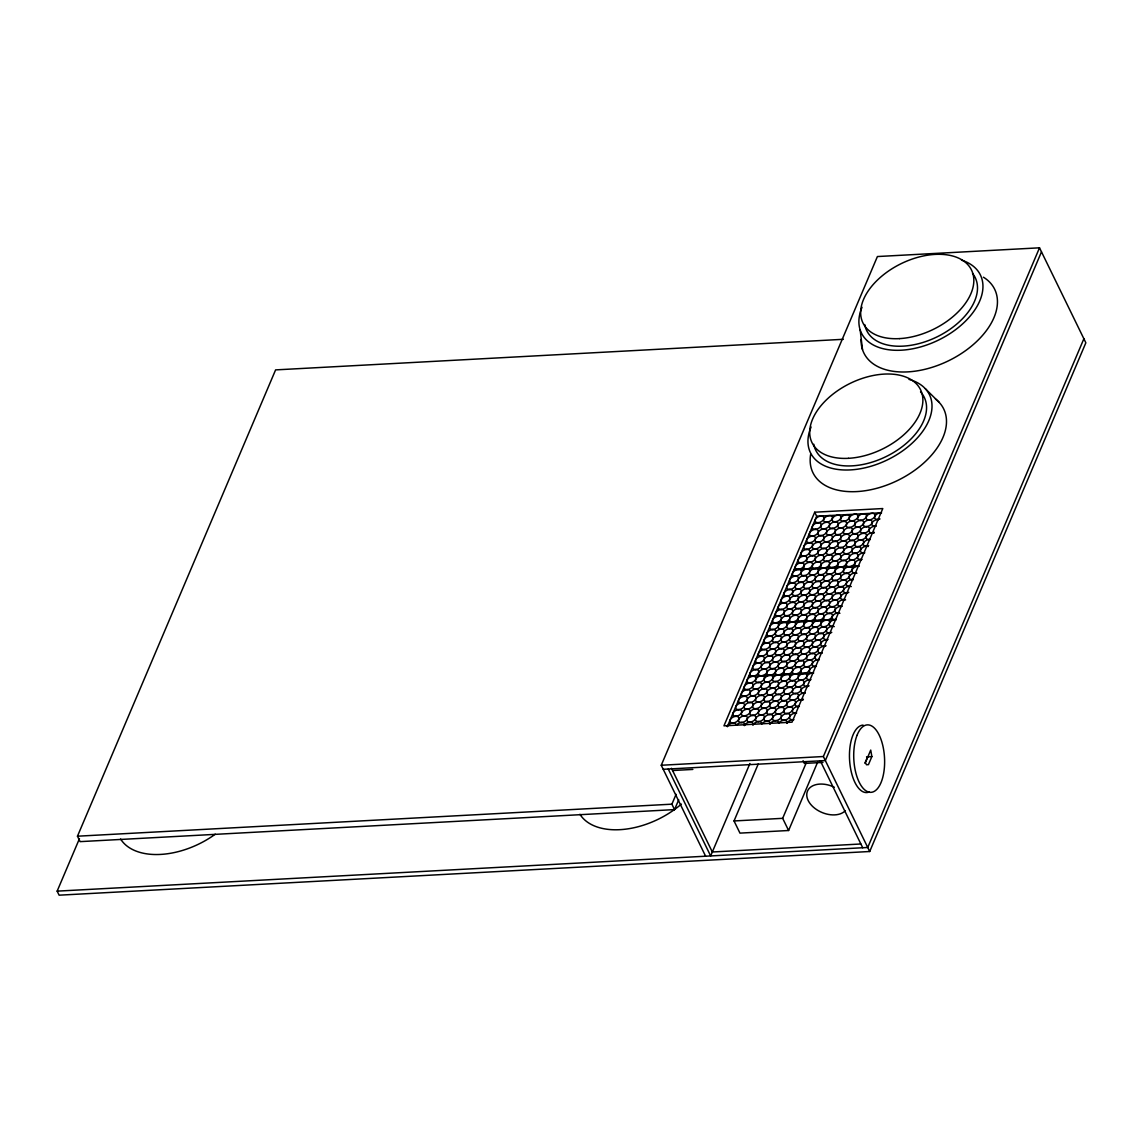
<?xml version="1.0" encoding="UTF-8"?>
<svg xmlns="http://www.w3.org/2000/svg" width="1143" height="1143" viewBox="0 0 1143 1143"><rect width="100%" height="100%" fill="white"/><g stroke="black" fill="none" stroke-linecap="round" stroke-linejoin="round"><path stroke-width="1.5" d="M678.728 799.757L674.541 809.601L80.124 841.634L77.467 836.205L275.606 369.889L843.334 339.3M705.617 856.207L661.254 765.253L877.41 256.546L1039.516 247.817L1085.85 342.8L869.709 851.506L59.122 895.183L57.15 891.14L79.467 838.633M674.541 809.601L671.898 804.172L676.084 794.328M814.716 512.207L723.948 725.848L792.028 722.176L882.796 508.549L814.716 512.207L816.688 516.25L727.319 726.605M749.922 763.495L710.646 855.936L668.255 769.025M817.702 762.024L788.599 830.504L739.964 833.118L734.035 820.96L758.28 763.895M788.599 830.504L782.669 818.331L806.215 762.895M869.709 851.506L823.374 756.523L1039.516 247.817M1041.487 251.86L825.346 760.566L663.226 769.296M864.865 763.267L867.623 756.795M871.866 756.566L868.437 764.653L866.451 764.738L865.408 762.595L870.723 750.079L871.866 756.566L866.551 756.852M1083.878 338.757L867.737 847.477L57.15 891.14M816.688 516.25L881.282 512.778M793.999 569.657L857.821 566.228M771.311 623.064L835.133 619.635M748.608 676.47L812.444 673.041M661.254 765.253L823.374 756.523M672.584 770.525L692.844 769.425M822.96 762.41L804.372 763.424L803.058 760.695M77.467 836.205L671.898 804.172M734.035 820.96L782.669 818.331M860.85 843.991L712.318 851.992L671.47 768.253M925.416 388.791L939.246 402.45M820.317 760.838L862.708 847.749M860.165 329.927L862.508 349.601M845.377 810.616A21.531 14.045 23 0 1 818.417 810.73A21.531 14.045 23 0 1 808.358 789.499A21.531 14.045 23 0 1 834.304 787.227M869.38 791.899A33.776 15.373 86.9 0 1 849.778 762.61A33.776 15.373 86.9 0 1 863.094 725.105M856.136 572.729A4.786 2.9 -26 0 1 852.149 569.785A4.786 2.9 -26 0 1 858.879 566.271M858.979 566.042A4.786 2.9 -26 0 1 854.993 563.113A4.786 2.9 -26 0 1 861.708 559.599M853.307 579.401A4.786 2.9 -26 0 1 849.535 576.029A4.786 2.9 -26 0 1 856.921 573.229M850.463 586.073A4.786 2.9 -26 0 1 846.477 583.144A4.786 2.9 -26 0 1 853.207 579.63M841.948 606.104A4.786 2.9 -26 0 1 838.19 602.732A4.786 2.9 -26 0 1 845.577 599.932M844.791 599.432A4.786 2.9 -26 0 1 840.805 596.489A4.786 2.9 -26 0 1 847.535 592.974M848.792 592.36A4.786 2.9 -26 0 1 843.634 589.817A4.786 2.9 -26 0 1 851.249 586.588M836.276 619.463A4.786 2.9 -26 0 1 832.518 616.077A4.786 2.9 -26 0 1 839.905 613.291M833.447 626.135A4.786 2.9 -26 0 1 829.461 623.192A4.786 2.9 -26 0 1 836.19 619.677M839.119 612.777A4.786 2.9 -26 0 1 835.133 609.848A4.786 2.9 -26 0 1 841.862 606.333M810.758 679.542A4.786 2.9 -26 0 1 806.772 676.599A4.786 2.9 -26 0 1 813.487 673.098M813.587 672.87A4.786 2.9 -26 0 1 809.601 669.927A4.786 2.9 -26 0 1 816.331 666.412M809.087 685.829A4.786 2.9 -26 0 1 803.786 683.714A4.786 2.9 -26 0 1 810.658 679.771M805.072 692.887A4.786 2.9 -26 0 1 801.086 689.958A4.786 2.9 -26 0 1 807.815 686.443M796.571 712.918A4.786 2.9 -26 0 1 792.585 709.989A4.786 2.9 -26 0 1 799.314 706.474M799.4 706.245A4.786 2.9 -26 0 1 795.642 702.874A4.786 2.9 -26 0 1 803.029 700.073M803.415 699.187A4.786 2.9 -26 0 1 798.1 697.073A4.786 2.9 -26 0 1 804.986 693.115M778.626 722.933A4.786 2.9 -26 0 0 774.997 720.747A4.786 2.9 -26 0 0 769.882 724.248A4.786 2.9 -26 0 0 767.596 721.147A4.786 2.9 -26 0 0 761.895 723.848M761.595 723.862A4.786 2.9 -26 0 0 757.98 721.662A4.786 2.9 -26 0 0 752.866 725.176A4.786 2.9 -26 0 0 750.037 722.062A4.786 2.9 -26 0 1 748.479 717.261A4.786 2.9 -26 0 1 755.852 716.861A4.786 2.9 -26 0 1 750.037 722.062A4.786 2.9 -26 0 0 744.364 725.634A4.786 2.9 -26 0 0 742.064 722.519A4.786 2.9 -26 0 0 736.363 725.219M778.912 722.919A4.786 2.9 -26 0 1 784.612 720.233A4.786 2.9 -26 0 1 786.913 723.333A4.786 2.9 -26 0 1 793.642 719.819M793.728 719.59A4.786 2.9 -26 0 1 789.742 716.661A4.786 2.9 -26 0 1 796.471 713.146M727.334 726.548A4.786 2.9 -26 0 1 732.449 723.033A4.786 2.9 -26 0 1 736.078 725.234M879.996 518.922A4.786 2.9 -26 0 1 874.695 516.822A4.786 2.9 -26 0 1 881.567 512.864M875.995 525.994A4.786 2.9 -26 0 1 872.009 523.051A4.786 2.9 -26 0 1 878.738 519.551M874.324 532.281A4.786 2.9 -26 0 1 869.023 530.166A4.786 2.9 -26 0 1 875.895 526.223M868.651 545.625A4.786 2.9 -26 0 1 863.351 543.525A4.786 2.9 -26 0 1 870.223 539.567M864.651 552.698A4.786 2.9 -26 0 1 860.879 549.326A4.786 2.9 -26 0 1 868.266 546.525M870.323 539.339A4.786 2.9 -26 0 1 866.551 535.967A4.786 2.9 -26 0 1 873.938 533.181M861.808 559.37A4.786 2.9 -26 0 1 857.821 556.441A4.786 2.9 -26 0 1 864.551 552.926M831.775 632.422A4.786 2.9 -26 0 1 826.618 629.879A4.786 2.9 -26 0 1 834.233 626.635M827.775 639.48A4.786 2.9 -26 0 1 823.789 636.551A4.786 2.9 -26 0 1 830.518 633.036M819.26 659.511A4.786 2.9 -26 0 1 815.273 656.582A4.786 2.9 -26 0 1 822.003 653.067M822.103 652.839A4.786 2.9 -26 0 1 818.117 649.896A4.786 2.9 -26 0 1 824.832 646.395M826.103 645.766A4.786 2.9 -26 0 1 820.803 643.666A4.786 2.9 -26 0 1 827.675 639.709M816.431 666.183A4.786 2.9 -26 0 1 812.444 663.254A4.786 2.9 -26 0 1 819.16 659.74M681.371 804.1A68.38 41.434 -26 0 1 579.944 814.287M215.27 834.204A68.38 41.434 -26 0 1 120.615 839.033M983.437 277.206A72.738 44.077 -26 0 1 950.433 359.845A72.738 44.077 -26 0 1 861.108 339.5M961.492 260.133A66.194 40.119 -26 0 1 972.75 312.839A66.194 40.119 -26 0 1 893.883 350.229A66.194 40.119 -26 0 1 862.036 307.281M972.536 273.391A60.365 36.576 -26 0 1 935.974 337.385A60.365 36.576 -26 0 1 864.722 324.526M935.445 398.964A72.738 44.077 -26 0 1 893.669 482.317A72.738 44.077 -26 0 1 810.673 454.257M908.985 379.39A66.194 40.119 -26 0 1 922.544 431.554A66.194 40.119 -26 0 1 843.548 469.959A66.194 40.119 -26 0 1 811.087 426.996M920.544 391.878A60.365 36.576 -26 0 1 886.211 456.528A60.365 36.576 -26 0 1 813.787 444.227M857.021 735.349A33.776 15.373 86.9 0 0 866.965 791.399A33.776 15.373 86.9 0 0 883.525 749.065A33.776 15.373 86.9 0 0 857.021 735.349M846.477 573.357A4.786 2.9 -26 0 0 852.292 568.157A4.786 2.9 -26 0 0 844.92 568.542A4.786 2.9 -26 0 0 846.477 573.357M843.634 580.03A4.786 2.9 -26 0 0 849.449 574.829A4.786 2.9 -26 0 0 842.077 575.229A4.786 2.9 -26 0 0 843.634 580.03M835.133 600.061A4.786 2.9 -26 0 0 840.948 594.86A4.786 2.9 -26 0 0 833.576 595.246A4.786 2.9 -26 0 0 835.133 600.061M840.805 586.702A4.786 2.9 -26 0 0 846.62 581.501A4.786 2.9 -26 0 0 839.248 581.901A4.786 2.9 -26 0 0 840.805 586.702M837.962 593.388A4.786 2.9 -26 0 0 843.777 588.174A4.786 2.9 -26 0 0 836.405 588.574A4.786 2.9 -26 0 0 837.962 593.388M849.32 566.685A4.786 2.9 -26 0 0 855.121 561.47A4.786 2.9 -26 0 0 847.763 561.87A4.786 2.9 -26 0 0 849.32 566.685M835.133 580.487A4.786 2.9 -26 0 0 840.948 575.286A4.786 2.9 -26 0 0 833.576 575.686A4.786 2.9 -26 0 0 835.133 580.487M823.789 607.19A4.786 2.9 -26 0 0 829.604 601.99A4.786 2.9 -26 0 0 822.231 602.39A4.786 2.9 -26 0 0 823.789 607.19M820.945 613.877A4.786 2.9 -26 0 0 826.76 608.662A4.786 2.9 -26 0 0 819.388 609.062A4.786 2.9 -26 0 0 820.945 613.877M837.962 573.815A4.786 2.9 -26 0 0 843.777 568.614A4.786 2.9 -26 0 0 836.405 569A4.786 2.9 -26 0 0 837.962 573.815M829.461 613.42A4.786 2.9 -26 0 0 835.276 608.205A4.786 2.9 -26 0 0 827.903 608.605A4.786 2.9 -26 0 0 829.461 613.42M818.117 620.549A4.786 2.9 -26 0 0 823.917 615.348A4.786 2.9 -26 0 0 816.559 615.734A4.786 2.9 -26 0 0 818.117 620.549M812.444 614.334A4.786 2.9 -26 0 0 818.245 609.119A4.786 2.9 -26 0 0 810.887 609.519A4.786 2.9 -26 0 0 812.444 614.334M815.273 607.647A4.786 2.9 -26 0 0 821.088 602.447A4.786 2.9 -26 0 0 813.716 602.847A4.786 2.9 -26 0 0 815.273 607.647M832.29 606.733A4.786 2.9 -26 0 0 838.105 601.532A4.786 2.9 -26 0 0 830.732 601.932A4.786 2.9 -26 0 0 832.29 606.733M829.461 574.272A4.786 2.9 -26 0 0 835.276 569.071A4.786 2.9 -26 0 0 827.903 569.471A4.786 2.9 -26 0 0 829.461 574.272M840.805 567.142A4.786 2.9 -26 0 0 846.62 561.927A4.786 2.9 -26 0 0 839.248 562.327A4.786 2.9 -26 0 0 840.805 567.142M826.618 600.518A4.786 2.9 -26 0 0 832.433 595.317A4.786 2.9 -26 0 0 825.06 595.717A4.786 2.9 -26 0 0 826.618 600.518M832.29 587.173A4.786 2.9 -26 0 0 838.105 581.958A4.786 2.9 -26 0 0 830.732 582.359A4.786 2.9 -26 0 0 832.29 587.173M829.461 593.846A4.786 2.9 -26 0 0 835.276 588.631A4.786 2.9 -26 0 0 827.903 589.031A4.786 2.9 -26 0 0 829.461 593.846M823.789 587.631A4.786 2.9 -26 0 0 829.589 582.416A4.786 2.9 -26 0 0 822.231 582.816A4.786 2.9 -26 0 0 823.789 587.631M826.618 580.944A4.786 2.9 -26 0 0 832.433 575.743A4.786 2.9 -26 0 0 825.06 576.143A4.786 2.9 -26 0 0 826.618 580.944M826.618 620.092A4.786 2.9 -26 0 0 832.433 614.877A4.786 2.9 -26 0 0 825.06 615.277A4.786 2.9 -26 0 0 826.618 620.092M815.273 627.221A4.786 2.9 -26 0 0 821.088 622.021A4.786 2.9 -26 0 0 813.716 622.421A4.786 2.9 -26 0 0 815.273 627.221M809.601 621.006A4.786 2.9 -26 0 0 815.416 615.806A4.786 2.9 -26 0 0 808.044 616.191A4.786 2.9 -26 0 0 809.601 621.006M812.43 575.186A4.786 2.9 -26 0 0 818.245 569.986A4.786 2.9 -26 0 0 810.873 570.386A4.786 2.9 -26 0 0 812.43 575.186M820.945 574.729A4.786 2.9 -26 0 0 826.76 569.528A4.786 2.9 -26 0 0 819.388 569.928A4.786 2.9 -26 0 0 820.945 574.729M798.257 608.576A4.786 2.9 -26 0 0 804.072 603.361A4.786 2.9 -26 0 0 796.7 603.761A4.786 2.9 -26 0 0 798.257 608.576M792.585 621.921A4.786 2.9 -26 0 0 798.4 616.72A4.786 2.9 -26 0 0 791.027 617.12A4.786 2.9 -26 0 0 792.585 621.921M795.414 615.248A4.786 2.9 -26 0 0 801.229 610.048A4.786 2.9 -26 0 0 793.856 610.433A4.786 2.9 -26 0 0 795.414 615.248M801.086 621.463A4.786 2.9 -26 0 0 806.901 616.263A4.786 2.9 -26 0 0 799.529 616.663A4.786 2.9 -26 0 0 801.086 621.463M789.742 628.593A4.786 2.9 -26 0 0 795.557 623.392A4.786 2.9 -26 0 0 788.184 623.792A4.786 2.9 -26 0 0 789.742 628.593M784.069 622.378A4.786 2.9 -26 0 0 789.884 617.177A4.786 2.9 -26 0 0 782.512 617.577A4.786 2.9 -26 0 0 784.069 622.378M818.117 581.401A4.786 2.9 -26 0 0 823.917 576.201A4.786 2.9 -26 0 0 816.559 576.601A4.786 2.9 -26 0 0 818.117 581.401M809.601 581.873A4.786 2.9 -26 0 0 815.416 576.658A4.786 2.9 -26 0 0 808.044 577.058A4.786 2.9 -26 0 0 809.601 581.873M806.758 608.119A4.786 2.9 -26 0 0 812.573 602.904A4.786 2.9 -26 0 0 805.201 603.304A4.786 2.9 -26 0 0 806.758 608.119M809.601 601.432A4.786 2.9 -26 0 0 815.416 596.232A4.786 2.9 -26 0 0 808.044 596.632A4.786 2.9 -26 0 0 809.601 601.432M818.117 600.975A4.786 2.9 -26 0 0 823.917 595.774A4.786 2.9 -26 0 0 816.559 596.175A4.786 2.9 -26 0 0 818.117 600.975M806.758 627.678A4.786 2.9 -26 0 0 812.573 622.478A4.786 2.9 -26 0 0 805.201 622.878A4.786 2.9 -26 0 0 806.758 627.678M798.257 628.136A4.786 2.9 -26 0 0 804.072 622.935A4.786 2.9 -26 0 0 796.7 623.335A4.786 2.9 -26 0 0 798.257 628.136M812.444 594.76A4.786 2.9 -26 0 0 818.245 589.559A4.786 2.9 -26 0 0 810.873 589.945A4.786 2.9 -26 0 0 812.444 594.76M820.945 594.303A4.786 2.9 -26 0 0 826.76 589.102A4.786 2.9 -26 0 0 819.388 589.488A4.786 2.9 -26 0 0 820.945 594.303M815.273 568.514A4.786 2.9 -26 0 0 821.088 563.313A4.786 2.9 -26 0 0 813.716 563.713A4.786 2.9 -26 0 0 815.273 568.514M786.913 615.706A4.786 2.9 -26 0 0 792.713 610.505A4.786 2.9 -26 0 0 785.355 610.891A4.786 2.9 -26 0 0 786.913 615.706M803.929 614.791A4.786 2.9 -26 0 0 809.744 609.576A4.786 2.9 -26 0 0 802.372 609.976A4.786 2.9 -26 0 0 803.929 614.791M789.742 609.033A4.786 2.9 -26 0 0 795.557 603.818A4.786 2.9 -26 0 0 788.184 604.218A4.786 2.9 -26 0 0 789.742 609.033M801.086 582.33A4.786 2.9 -26 0 0 806.901 577.115A4.786 2.9 -26 0 0 799.529 577.515A4.786 2.9 -26 0 0 801.086 582.33M803.929 575.643A4.786 2.9 -26 0 0 809.744 570.443A4.786 2.9 -26 0 0 802.372 570.843A4.786 2.9 -26 0 0 803.929 575.643M815.273 588.088A4.786 2.9 -26 0 0 821.088 582.873A4.786 2.9 -26 0 0 813.716 583.273A4.786 2.9 -26 0 0 815.273 588.088M803.929 595.217A4.786 2.9 -26 0 0 809.744 590.017A4.786 2.9 -26 0 0 802.372 590.417A4.786 2.9 -26 0 0 803.929 595.217M823.789 626.764A4.786 2.9 -26 0 0 829.604 621.563A4.786 2.9 -26 0 0 822.231 621.949A4.786 2.9 -26 0 0 823.789 626.764M832.29 567.6A4.786 2.9 -26 0 0 838.105 562.399A4.786 2.9 -26 0 0 830.732 562.785A4.786 2.9 -26 0 0 832.29 567.6M795.414 576.115A4.786 2.9 -26 0 0 801.229 570.9A4.786 2.9 -26 0 0 793.856 571.3A4.786 2.9 -26 0 0 795.414 576.115M798.257 569.428A4.786 2.9 -26 0 0 804.072 564.228A4.786 2.9 -26 0 0 796.7 564.628A4.786 2.9 -26 0 0 798.257 569.428M823.789 568.057A4.786 2.9 -26 0 0 829.589 562.856A4.786 2.9 -26 0 0 822.231 563.242A4.786 2.9 -26 0 0 823.789 568.057M798.257 589.002A4.786 2.9 -26 0 0 804.072 583.802A4.786 2.9 -26 0 0 796.7 584.187A4.786 2.9 -26 0 0 798.257 589.002M795.414 595.674A4.786 2.9 -26 0 0 801.229 590.474A4.786 2.9 -26 0 0 793.856 590.874A4.786 2.9 -26 0 0 795.414 595.674M792.585 582.787A4.786 2.9 -26 0 0 798.4 577.572A4.786 2.9 -26 0 0 791.027 577.972A4.786 2.9 -26 0 0 792.585 582.787M792.585 602.347A4.786 2.9 -26 0 0 798.4 597.146A4.786 2.9 -26 0 0 791.027 597.546A4.786 2.9 -26 0 0 792.585 602.347M789.742 589.459A4.786 2.9 -26 0 0 795.557 584.259A4.786 2.9 -26 0 0 788.184 584.644A4.786 2.9 -26 0 0 789.742 589.459M806.758 588.545A4.786 2.9 -26 0 0 812.573 583.33A4.786 2.9 -26 0 0 805.201 583.73A4.786 2.9 -26 0 0 806.758 588.545M786.913 596.132A4.786 2.9 -26 0 0 792.713 590.931A4.786 2.9 -26 0 0 785.355 591.331A4.786 2.9 -26 0 0 786.913 596.132M801.086 601.89A4.786 2.9 -26 0 0 806.901 596.689A4.786 2.9 -26 0 0 799.529 597.089A4.786 2.9 -26 0 0 801.086 601.89M781.24 629.064A4.786 2.9 -26 0 0 787.041 623.849A4.786 2.9 -26 0 0 779.683 624.249A4.786 2.9 -26 0 0 781.24 629.064M775.554 622.835A4.786 2.9 -26 0 0 781.369 617.634A4.786 2.9 -26 0 0 773.997 618.034A4.786 2.9 -26 0 0 775.554 622.835M778.397 616.163A4.786 2.9 -26 0 0 784.212 610.962A4.786 2.9 -26 0 0 776.84 611.362A4.786 2.9 -26 0 0 778.397 616.163M806.758 568.971A4.786 2.9 -26 0 0 812.573 563.77A4.786 2.9 -26 0 0 805.201 564.171A4.786 2.9 -26 0 0 806.758 568.971M781.24 609.49A4.786 2.9 -26 0 0 787.041 604.276A4.786 2.9 -26 0 0 779.683 604.676A4.786 2.9 -26 0 0 781.24 609.49M784.069 602.818A4.786 2.9 -26 0 0 789.884 597.603A4.786 2.9 -26 0 0 782.512 598.003A4.786 2.9 -26 0 0 784.069 602.818M772.725 629.522A4.786 2.9 -26 0 0 778.54 624.307A4.786 2.9 -26 0 0 771.168 624.707A4.786 2.9 -26 0 0 772.725 629.522M801.086 680.171A4.786 2.9 -26 0 0 806.901 674.97A4.786 2.9 -26 0 0 799.529 675.37A4.786 2.9 -26 0 0 801.086 680.171M798.257 686.843A4.786 2.9 -26 0 0 804.072 681.642A4.786 2.9 -26 0 0 796.7 682.042A4.786 2.9 -26 0 0 798.257 686.843M789.742 706.874A4.786 2.9 -26 0 0 795.557 701.673A4.786 2.9 -26 0 0 788.184 702.073A4.786 2.9 -26 0 0 789.742 706.874M795.414 693.53A4.786 2.9 -26 0 0 801.229 688.315A4.786 2.9 -26 0 0 793.856 688.715A4.786 2.9 -26 0 0 795.414 693.53M792.585 700.202A4.786 2.9 -26 0 0 798.4 695.001A4.786 2.9 -26 0 0 791.027 695.387A4.786 2.9 -26 0 0 792.585 700.202M803.929 673.498A4.786 2.9 -26 0 0 809.744 668.298A4.786 2.9 -26 0 0 802.372 668.684A4.786 2.9 -26 0 0 803.929 673.498M789.742 687.3A4.786 2.9 -26 0 0 795.557 682.1A4.786 2.9 -26 0 0 788.184 682.5A4.786 2.9 -26 0 0 789.742 687.3M778.397 714.018A4.786 2.9 -26 0 0 784.212 708.803A4.786 2.9 -26 0 0 776.84 709.203A4.786 2.9 -26 0 0 778.397 714.018M775.568 720.69A4.786 2.9 -26 0 0 781.369 715.475A4.786 2.9 -26 0 0 774.011 715.875A4.786 2.9 -26 0 0 775.568 720.69M792.585 680.628A4.786 2.9 -26 0 0 798.4 675.427A4.786 2.9 -26 0 0 791.027 675.827A4.786 2.9 -26 0 0 792.585 680.628M784.069 720.233A4.786 2.9 -26 0 0 789.884 715.018A4.786 2.9 -26 0 0 782.512 715.418A4.786 2.9 -26 0 0 784.069 720.233M767.053 721.147A4.786 2.9 -26 0 0 772.868 715.947A4.786 2.9 -26 0 0 765.496 716.332A4.786 2.9 -26 0 0 767.053 721.147M769.882 714.475A4.786 2.9 -26 0 0 775.697 709.26A4.786 2.9 -26 0 0 768.325 709.66A4.786 2.9 -26 0 0 769.882 714.475M786.913 713.546A4.786 2.9 -26 0 0 792.728 708.346A4.786 2.9 -26 0 0 785.355 708.746A4.786 2.9 -26 0 0 786.913 713.546M784.069 681.085A4.786 2.9 -26 0 0 789.884 675.884A4.786 2.9 -26 0 0 782.512 676.285A4.786 2.9 -26 0 0 784.069 681.085M795.414 673.956A4.786 2.9 -26 0 0 801.229 668.755A4.786 2.9 -26 0 0 793.856 669.141A4.786 2.9 -26 0 0 795.414 673.956M781.24 707.331A4.786 2.9 -26 0 0 787.041 702.131A4.786 2.9 -26 0 0 779.683 702.531A4.786 2.9 -26 0 0 781.24 707.331M786.913 693.987A4.786 2.9 -26 0 0 792.728 688.772A4.786 2.9 -26 0 0 785.355 689.172A4.786 2.9 -26 0 0 786.913 693.987M784.069 700.659A4.786 2.9 -26 0 0 789.884 695.458A4.786 2.9 -26 0 0 782.512 695.844A4.786 2.9 -26 0 0 784.069 700.659M778.397 694.444A4.786 2.9 -26 0 0 784.212 689.229A4.786 2.9 -26 0 0 776.84 689.629A4.786 2.9 -26 0 0 778.397 694.444M781.24 687.772A4.786 2.9 -26 0 0 787.041 682.557A4.786 2.9 -26 0 0 779.683 682.957A4.786 2.9 -26 0 0 781.24 687.772M767.053 682.014A4.786 2.9 -26 0 0 772.868 676.799A4.786 2.9 -26 0 0 765.496 677.199A4.786 2.9 -26 0 0 767.053 682.014M775.568 681.542A4.786 2.9 -26 0 0 781.369 676.342A4.786 2.9 -26 0 0 774.011 676.742A4.786 2.9 -26 0 0 775.568 681.542M752.866 715.389A4.786 2.9 -26 0 0 758.681 710.174A4.786 2.9 -26 0 0 751.308 710.575A4.786 2.9 -26 0 0 752.866 715.389M772.725 688.229A4.786 2.9 -26 0 0 778.54 683.014A4.786 2.9 -26 0 0 771.168 683.414A4.786 2.9 -26 0 0 772.725 688.229M764.21 688.686A4.786 2.9 -26 0 0 770.025 683.471A4.786 2.9 -26 0 0 762.652 683.871A4.786 2.9 -26 0 0 764.21 688.686M761.381 714.932A4.786 2.9 -26 0 0 767.196 709.717A4.786 2.9 -26 0 0 759.824 710.117A4.786 2.9 -26 0 0 761.381 714.932M764.21 708.246A4.786 2.9 -26 0 0 770.025 703.045A4.786 2.9 -26 0 0 762.652 703.445A4.786 2.9 -26 0 0 764.21 708.246M772.725 707.788A4.786 2.9 -26 0 0 778.54 702.588A4.786 2.9 -26 0 0 771.168 702.988A4.786 2.9 -26 0 0 772.725 707.788M767.053 701.573A4.786 2.9 -26 0 0 772.868 696.373A4.786 2.9 -26 0 0 765.496 696.773A4.786 2.9 -26 0 0 767.053 701.573M775.568 701.116A4.786 2.9 -26 0 0 781.369 695.916A4.786 2.9 -26 0 0 774.011 696.316A4.786 2.9 -26 0 0 775.568 701.116M769.882 675.327A4.786 2.9 -26 0 0 775.697 670.127A4.786 2.9 -26 0 0 768.325 670.527A4.786 2.9 -26 0 0 769.882 675.327M741.521 722.519A4.786 2.9 -26 0 0 747.336 717.318A4.786 2.9 -26 0 0 739.964 717.718A4.786 2.9 -26 0 0 741.521 722.519M758.538 721.604A4.786 2.9 -26 0 0 764.353 716.404A4.786 2.9 -26 0 0 756.98 716.79A4.786 2.9 -26 0 0 758.538 721.604M744.364 715.847A4.786 2.9 -26 0 0 750.165 710.646A4.786 2.9 -26 0 0 742.807 711.032A4.786 2.9 -26 0 0 744.364 715.847M755.709 689.143A4.786 2.9 -26 0 0 761.524 683.943A4.786 2.9 -26 0 0 754.151 684.328A4.786 2.9 -26 0 0 755.709 689.143M758.538 682.471A4.786 2.9 -26 0 0 764.353 677.256A4.786 2.9 -26 0 0 756.98 677.656A4.786 2.9 -26 0 0 758.538 682.471M769.882 694.901A4.786 2.9 -26 0 0 775.697 689.7A4.786 2.9 -26 0 0 768.325 690.086A4.786 2.9 -26 0 0 769.882 694.901M758.538 702.031A4.786 2.9 -26 0 0 764.353 696.83A4.786 2.9 -26 0 0 756.98 697.23A4.786 2.9 -26 0 0 758.538 702.031M786.913 674.413A4.786 2.9 -26 0 0 792.728 669.212A4.786 2.9 -26 0 0 785.355 669.612A4.786 2.9 -26 0 0 786.913 674.413M750.037 682.928A4.786 2.9 -26 0 0 755.837 677.713A4.786 2.9 -26 0 0 748.479 678.113A4.786 2.9 -26 0 0 750.037 682.928M752.866 676.242A4.786 2.9 -26 0 0 758.681 671.041A4.786 2.9 -26 0 0 751.308 671.441A4.786 2.9 -26 0 0 752.866 676.242M778.397 674.87A4.786 2.9 -26 0 0 784.212 669.669A4.786 2.9 -26 0 0 776.84 670.069A4.786 2.9 -26 0 0 778.397 674.87M752.866 695.816A4.786 2.9 -26 0 0 758.681 690.615A4.786 2.9 -26 0 0 751.308 691.015A4.786 2.9 -26 0 0 752.866 695.816M750.037 702.488A4.786 2.9 -26 0 0 755.837 697.287A4.786 2.9 -26 0 0 748.479 697.687A4.786 2.9 -26 0 0 750.037 702.488M747.193 689.6A4.786 2.9 -26 0 0 753.008 684.4A4.786 2.9 -26 0 0 745.636 684.786A4.786 2.9 -26 0 0 747.193 689.6M747.193 709.174A4.786 2.9 -26 0 0 753.008 703.959A4.786 2.9 -26 0 0 745.636 704.359A4.786 2.9 -26 0 0 747.193 709.174M744.364 696.273A4.786 2.9 -26 0 0 750.165 691.072A4.786 2.9 -26 0 0 742.807 691.472A4.786 2.9 -26 0 0 744.364 696.273M761.381 695.358A4.786 2.9 -26 0 0 767.196 690.158A4.786 2.9 -26 0 0 759.824 690.543A4.786 2.9 -26 0 0 761.381 695.358M741.521 702.945A4.786 2.9 -26 0 0 747.336 697.744A4.786 2.9 -26 0 0 739.964 698.144A4.786 2.9 -26 0 0 741.521 702.945M755.709 708.717A4.786 2.9 -26 0 0 761.524 703.502A4.786 2.9 -26 0 0 754.151 703.902A4.786 2.9 -26 0 0 755.709 708.717M733.006 722.976A4.786 2.9 -26 0 0 738.821 717.775A4.786 2.9 -26 0 0 731.449 718.175A4.786 2.9 -26 0 0 733.006 722.976M761.381 675.784A4.786 2.9 -26 0 0 767.196 670.584A4.786 2.9 -26 0 0 759.824 670.984A4.786 2.9 -26 0 0 761.381 675.784M735.849 716.304A4.786 2.9 -26 0 0 741.664 711.103A4.786 2.9 -26 0 0 734.292 711.489A4.786 2.9 -26 0 0 735.849 716.304M738.692 709.632A4.786 2.9 -26 0 0 744.493 704.417A4.786 2.9 -26 0 0 737.121 704.817A4.786 2.9 -26 0 0 738.692 709.632M869.166 519.951A4.786 2.9 -26 0 0 874.981 514.75A4.786 2.9 -26 0 0 867.608 515.136A4.786 2.9 -26 0 0 869.166 519.951M866.337 526.623A4.786 2.9 -26 0 0 872.152 521.422A4.786 2.9 -26 0 0 864.78 521.822A4.786 2.9 -26 0 0 866.337 526.623M857.821 546.654A4.786 2.9 -26 0 0 863.637 541.453A4.786 2.9 -26 0 0 856.264 541.839A4.786 2.9 -26 0 0 857.821 546.654M863.494 533.295A4.786 2.9 -26 0 0 869.309 528.095A4.786 2.9 -26 0 0 861.936 528.495A4.786 2.9 -26 0 0 863.494 533.295M860.665 539.982A4.786 2.9 -26 0 0 866.48 534.767A4.786 2.9 -26 0 0 859.107 535.167A4.786 2.9 -26 0 0 860.665 539.982M857.821 527.08A4.786 2.9 -26 0 0 863.637 521.88A4.786 2.9 -26 0 0 856.264 522.28A4.786 2.9 -26 0 0 857.821 527.08M846.477 553.784A4.786 2.9 -26 0 0 852.292 548.583A4.786 2.9 -26 0 0 844.92 548.983A4.786 2.9 -26 0 0 846.477 553.784M843.634 560.47A4.786 2.9 -26 0 0 849.449 555.255A4.786 2.9 -26 0 0 842.077 555.655A4.786 2.9 -26 0 0 843.634 560.47M860.665 520.408A4.786 2.9 -26 0 0 866.465 515.207A4.786 2.9 -26 0 0 859.107 515.593A4.786 2.9 -26 0 0 860.665 520.408M852.149 559.999A4.786 2.9 -26 0 0 857.964 554.798A4.786 2.9 -26 0 0 850.592 555.198A4.786 2.9 -26 0 0 852.149 559.999M835.133 560.927A4.786 2.9 -26 0 0 840.948 555.712A4.786 2.9 -26 0 0 833.576 556.112A4.786 2.9 -26 0 0 835.133 560.927M837.962 554.241A4.786 2.9 -26 0 0 843.777 549.04A4.786 2.9 -26 0 0 836.405 549.44A4.786 2.9 -26 0 0 837.962 554.241M854.993 553.326A4.786 2.9 -26 0 0 860.793 548.126A4.786 2.9 -26 0 0 853.435 548.526A4.786 2.9 -26 0 0 854.993 553.326M852.149 520.865A4.786 2.9 -26 0 0 857.964 515.664A4.786 2.9 -26 0 0 850.592 516.05A4.786 2.9 -26 0 0 852.149 520.865M849.32 547.111A4.786 2.9 -26 0 0 855.121 541.911A4.786 2.9 -26 0 0 847.763 542.296A4.786 2.9 -26 0 0 849.32 547.111M854.993 533.752A4.786 2.9 -26 0 0 860.793 528.552A4.786 2.9 -26 0 0 853.435 528.952A4.786 2.9 -26 0 0 854.993 533.752M852.149 540.439A4.786 2.9 -26 0 0 857.964 535.224A4.786 2.9 -26 0 0 850.592 535.624A4.786 2.9 -26 0 0 852.149 540.439M846.477 534.224A4.786 2.9 -26 0 0 852.292 529.009A4.786 2.9 -26 0 0 844.92 529.409A4.786 2.9 -26 0 0 846.477 534.224M849.32 527.537A4.786 2.9 -26 0 0 855.121 522.337A4.786 2.9 -26 0 0 847.749 522.737A4.786 2.9 -26 0 0 849.32 527.537M835.133 521.779A4.786 2.9 -26 0 0 840.948 516.579A4.786 2.9 -26 0 0 833.576 516.979A4.786 2.9 -26 0 0 835.133 521.779M843.634 521.322A4.786 2.9 -26 0 0 849.449 516.122A4.786 2.9 -26 0 0 842.077 516.522A4.786 2.9 -26 0 0 843.634 521.322M820.945 555.169A4.786 2.9 -26 0 0 826.76 549.954A4.786 2.9 -26 0 0 819.388 550.354A4.786 2.9 -26 0 0 820.945 555.169M818.117 561.842A4.786 2.9 -26 0 0 823.917 556.627A4.786 2.9 -26 0 0 816.559 557.027A4.786 2.9 -26 0 0 818.117 561.842M840.805 527.995A4.786 2.9 -26 0 0 846.62 522.794A4.786 2.9 -26 0 0 839.248 523.194A4.786 2.9 -26 0 0 840.805 527.995M832.29 528.452A4.786 2.9 -26 0 0 838.105 523.251A4.786 2.9 -26 0 0 830.732 523.651A4.786 2.9 -26 0 0 832.29 528.452M829.461 554.698A4.786 2.9 -26 0 0 835.276 549.497A4.786 2.9 -26 0 0 827.903 549.897A4.786 2.9 -26 0 0 829.461 554.698M832.29 548.026A4.786 2.9 -26 0 0 838.105 542.825A4.786 2.9 -26 0 0 830.732 543.225A4.786 2.9 -26 0 0 832.29 548.026M840.805 547.568A4.786 2.9 -26 0 0 846.62 542.368A4.786 2.9 -26 0 0 839.248 542.768A4.786 2.9 -26 0 0 840.805 547.568M835.133 541.353A4.786 2.9 -26 0 0 840.948 536.153A4.786 2.9 -26 0 0 833.576 536.538A4.786 2.9 -26 0 0 835.133 541.353M843.634 540.896A4.786 2.9 -26 0 0 849.449 535.681A4.786 2.9 -26 0 0 842.077 536.081A4.786 2.9 -26 0 0 843.634 540.896M809.601 562.299A4.786 2.9 -26 0 0 815.416 557.098A4.786 2.9 -26 0 0 808.044 557.484A4.786 2.9 -26 0 0 809.601 562.299M826.618 561.384A4.786 2.9 -26 0 0 832.433 556.17A4.786 2.9 -26 0 0 825.06 556.57A4.786 2.9 -26 0 0 826.618 561.384M812.43 555.627A4.786 2.9 -26 0 0 818.245 550.412A4.786 2.9 -26 0 0 810.873 550.812A4.786 2.9 -26 0 0 812.43 555.627M823.789 528.923A4.786 2.9 -26 0 0 829.589 523.708A4.786 2.9 -26 0 0 822.231 524.108A4.786 2.9 -26 0 0 823.789 528.923M826.618 522.237A4.786 2.9 -26 0 0 832.433 517.036A4.786 2.9 -26 0 0 825.06 517.436A4.786 2.9 -26 0 0 826.618 522.237M837.962 534.681A4.786 2.9 -26 0 0 843.777 529.466A4.786 2.9 -26 0 0 836.405 529.866A4.786 2.9 -26 0 0 837.962 534.681M826.618 541.811A4.786 2.9 -26 0 0 832.433 536.61A4.786 2.9 -26 0 0 825.06 536.996A4.786 2.9 -26 0 0 826.618 541.811M818.117 522.694A4.786 2.9 -26 0 0 823.917 517.493A4.786 2.9 -26 0 0 816.559 517.893A4.786 2.9 -26 0 0 818.117 522.694M820.945 535.596A4.786 2.9 -26 0 0 826.76 530.381A4.786 2.9 -26 0 0 819.388 530.781A4.786 2.9 -26 0 0 820.945 535.596M818.117 542.268A4.786 2.9 -26 0 0 823.917 537.067A4.786 2.9 -26 0 0 816.559 537.467A4.786 2.9 -26 0 0 818.117 542.268M815.273 529.38A4.786 2.9 -26 0 0 821.088 524.166A4.786 2.9 -26 0 0 813.716 524.566A4.786 2.9 -26 0 0 815.273 529.38M815.273 548.94A4.786 2.9 -26 0 0 821.088 543.739A4.786 2.9 -26 0 0 813.716 544.139A4.786 2.9 -26 0 0 815.273 548.94M812.43 536.053A4.786 2.9 -26 0 0 818.245 530.852A4.786 2.9 -26 0 0 810.873 531.238A4.786 2.9 -26 0 0 812.43 536.053M829.461 535.138A4.786 2.9 -26 0 0 835.276 529.923A4.786 2.9 -26 0 0 827.903 530.323A4.786 2.9 -26 0 0 829.461 535.138M809.601 542.725A4.786 2.9 -26 0 0 815.416 537.524A4.786 2.9 -26 0 0 808.044 537.924A4.786 2.9 -26 0 0 809.601 542.725M823.789 548.483A4.786 2.9 -26 0 0 829.589 543.282A4.786 2.9 -26 0 0 822.231 543.682A4.786 2.9 -26 0 0 823.789 548.483M801.086 562.756A4.786 2.9 -26 0 0 806.901 557.555A4.786 2.9 -26 0 0 799.529 557.941A4.786 2.9 -26 0 0 801.086 562.756M803.929 556.084A4.786 2.9 -26 0 0 809.744 550.869A4.786 2.9 -26 0 0 802.372 551.269A4.786 2.9 -26 0 0 803.929 556.084M806.758 549.397A4.786 2.9 -26 0 0 812.573 544.197A4.786 2.9 -26 0 0 805.201 544.597A4.786 2.9 -26 0 0 806.758 549.397M820.945 633.436A4.786 2.9 -26 0 0 826.76 628.236A4.786 2.9 -26 0 0 819.388 628.636A4.786 2.9 -26 0 0 820.945 633.436M812.444 653.467A4.786 2.9 -26 0 0 818.245 648.267A4.786 2.9 -26 0 0 810.887 648.667A4.786 2.9 -26 0 0 812.444 653.467M818.117 640.123A4.786 2.9 -26 0 0 823.917 634.908A4.786 2.9 -26 0 0 816.559 635.308A4.786 2.9 -26 0 0 818.117 640.123M815.273 646.795A4.786 2.9 -26 0 0 821.088 641.58A4.786 2.9 -26 0 0 813.716 641.98A4.786 2.9 -26 0 0 815.273 646.795M812.444 633.894A4.786 2.9 -26 0 0 818.245 628.693A4.786 2.9 -26 0 0 810.887 629.093A4.786 2.9 -26 0 0 812.444 633.894M801.086 660.597A4.786 2.9 -26 0 0 806.901 655.396A4.786 2.9 -26 0 0 799.529 655.796A4.786 2.9 -26 0 0 801.086 660.597M798.257 667.283A4.786 2.9 -26 0 0 804.072 662.068A4.786 2.9 -26 0 0 796.7 662.469A4.786 2.9 -26 0 0 798.257 667.283M806.758 666.826A4.786 2.9 -26 0 0 812.573 661.611A4.786 2.9 -26 0 0 805.201 662.011A4.786 2.9 -26 0 0 806.758 666.826M789.742 667.741A4.786 2.9 -26 0 0 795.557 662.526A4.786 2.9 -26 0 0 788.184 662.926A4.786 2.9 -26 0 0 789.742 667.741M792.585 661.068A4.786 2.9 -26 0 0 798.4 655.853A4.786 2.9 -26 0 0 791.027 656.253A4.786 2.9 -26 0 0 792.585 661.068M809.601 660.14A4.786 2.9 -26 0 0 815.416 654.939A4.786 2.9 -26 0 0 808.044 655.339A4.786 2.9 -26 0 0 809.601 660.14M803.929 653.925A4.786 2.9 -26 0 0 809.744 648.724A4.786 2.9 -26 0 0 802.372 649.124A4.786 2.9 -26 0 0 803.929 653.925M809.601 640.58A4.786 2.9 -26 0 0 815.416 635.365A4.786 2.9 -26 0 0 808.044 635.765A4.786 2.9 -26 0 0 809.601 640.58M806.758 647.252A4.786 2.9 -26 0 0 812.573 642.052A4.786 2.9 -26 0 0 805.201 642.437A4.786 2.9 -26 0 0 806.758 647.252M801.086 641.037A4.786 2.9 -26 0 0 806.901 635.822A4.786 2.9 -26 0 0 799.529 636.222A4.786 2.9 -26 0 0 801.086 641.037M803.929 634.351A4.786 2.9 -26 0 0 809.744 629.15A4.786 2.9 -26 0 0 802.372 629.55A4.786 2.9 -26 0 0 803.929 634.351M775.568 661.983A4.786 2.9 -26 0 0 781.369 656.768A4.786 2.9 -26 0 0 774.011 657.168A4.786 2.9 -26 0 0 775.568 661.983M772.725 668.655A4.786 2.9 -26 0 0 778.54 663.454A4.786 2.9 -26 0 0 771.168 663.84A4.786 2.9 -26 0 0 772.725 668.655M795.414 634.822A4.786 2.9 -26 0 0 801.229 629.607A4.786 2.9 -26 0 0 793.856 630.007A4.786 2.9 -26 0 0 795.414 634.822M786.913 635.279A4.786 2.9 -26 0 0 792.713 630.064A4.786 2.9 -26 0 0 785.355 630.465A4.786 2.9 -26 0 0 786.913 635.279M784.069 661.526A4.786 2.9 -26 0 0 789.884 656.311A4.786 2.9 -26 0 0 782.512 656.711A4.786 2.9 -26 0 0 784.069 661.526M786.913 654.839A4.786 2.9 -26 0 0 792.713 649.638A4.786 2.9 -26 0 0 785.355 650.038A4.786 2.9 -26 0 0 786.913 654.839M795.414 654.382A4.786 2.9 -26 0 0 801.229 649.181A4.786 2.9 -26 0 0 793.856 649.581A4.786 2.9 -26 0 0 795.414 654.382M789.742 648.167A4.786 2.9 -26 0 0 795.557 642.966A4.786 2.9 -26 0 0 788.184 643.366A4.786 2.9 -26 0 0 789.742 648.167M798.257 647.71A4.786 2.9 -26 0 0 804.072 642.509A4.786 2.9 -26 0 0 796.7 642.895A4.786 2.9 -26 0 0 798.257 647.71M764.21 669.112A4.786 2.9 -26 0 0 770.025 663.912A4.786 2.9 -26 0 0 762.652 664.312A4.786 2.9 -26 0 0 764.21 669.112M781.24 668.198A4.786 2.9 -26 0 0 787.041 662.997A4.786 2.9 -26 0 0 779.683 663.383A4.786 2.9 -26 0 0 781.24 668.198M767.053 662.44A4.786 2.9 -26 0 0 772.868 657.225A4.786 2.9 -26 0 0 765.496 657.625A4.786 2.9 -26 0 0 767.053 662.44M778.397 635.737A4.786 2.9 -26 0 0 784.212 630.522A4.786 2.9 -26 0 0 776.84 630.922A4.786 2.9 -26 0 0 778.397 635.737M792.585 641.494A4.786 2.9 -26 0 0 798.4 636.28A4.786 2.9 -26 0 0 791.027 636.68A4.786 2.9 -26 0 0 792.585 641.494M781.24 648.624A4.786 2.9 -26 0 0 787.041 643.423A4.786 2.9 -26 0 0 779.683 643.823A4.786 2.9 -26 0 0 781.24 648.624M775.554 642.409A4.786 2.9 -26 0 0 781.369 637.208A4.786 2.9 -26 0 0 773.997 637.594A4.786 2.9 -26 0 0 775.554 642.409M772.725 649.081A4.786 2.9 -26 0 0 778.54 643.88A4.786 2.9 -26 0 0 771.168 644.281A4.786 2.9 -26 0 0 772.725 649.081M769.882 636.194A4.786 2.9 -26 0 0 775.697 630.993A4.786 2.9 -26 0 0 768.325 631.379A4.786 2.9 -26 0 0 769.882 636.194M769.882 655.768A4.786 2.9 -26 0 0 775.697 650.553A4.786 2.9 -26 0 0 768.325 650.953A4.786 2.9 -26 0 0 769.882 655.768M767.053 642.866A4.786 2.9 -26 0 0 772.868 637.665A4.786 2.9 -26 0 0 765.496 638.065A4.786 2.9 -26 0 0 767.053 642.866M784.069 641.952A4.786 2.9 -26 0 0 789.884 636.751A4.786 2.9 -26 0 0 782.512 637.137A4.786 2.9 -26 0 0 784.069 641.952M764.21 649.538A4.786 2.9 -26 0 0 770.025 644.338A4.786 2.9 -26 0 0 762.652 644.738A4.786 2.9 -26 0 0 764.21 649.538M778.397 655.296A4.786 2.9 -26 0 0 784.212 650.096A4.786 2.9 -26 0 0 776.84 650.496A4.786 2.9 -26 0 0 778.397 655.296M755.709 669.569A4.786 2.9 -26 0 0 761.524 664.369A4.786 2.9 -26 0 0 754.151 664.769A4.786 2.9 -26 0 0 755.709 669.569M758.538 662.897A4.786 2.9 -26 0 0 764.353 657.696A4.786 2.9 -26 0 0 756.98 658.082A4.786 2.9 -26 0 0 758.538 662.897M761.381 656.225A4.786 2.9 -26 0 0 767.196 651.01A4.786 2.9 -26 0 0 759.824 651.41A4.786 2.9 -26 0 0 761.381 656.225M899.455 338.614A60.365 36.576 -26 0 0 972.664 272.891A60.365 36.576 -26 0 0 879.639 278.02A60.365 36.576 -26 0 0 899.455 338.614M848.506 458.314A60.365 36.576 -26 0 0 921.715 392.592A60.365 36.576 -26 0 0 828.689 397.721A60.365 36.576 -26 0 0 848.506 458.314"/></g></svg>
